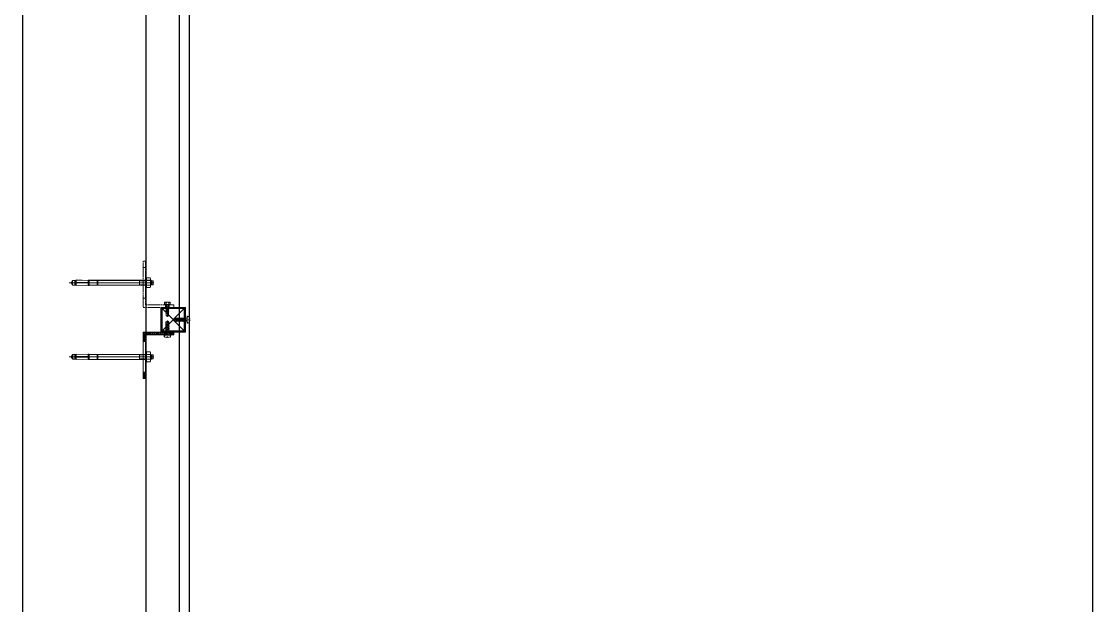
# Model space of a CAD drawing. Header units: millimetres. Extents: x 4688743 to 4806056, y -3017657 to -2960297.
# Drawn here: x 4752449 to 4754189, y -2968787 to -2967838 of the extents above; entities that cross this region are included whole.
import ezdxf

# ---------------------------------------------------------------- set-up
doc = ezdxf.new("R2010")
doc.units = ezdxf.units.MM
doc.header["$MEASUREMENT"] = 0
doc.linetypes.add('LÍNEAS_OCULTAS2', pattern=[0.1875, 0.125, -0.0625])
for name, color, linetype, lineweight in [('B-SECTIONS$0$_FAVETON-Autotaladrante N12 Filete 5.5 mm', 8, 'Continuous', 5), ('B-SECTIONS$0$_FAVETON-Pieza', 7, 'Continuous', 5), ('CLAYTONE-Pieza', 7, 'Continuous', 9), ('NEI-ALU-CROSS-SECTION', 150, 'Continuous', 5), ('NEI-G-BRACKET-IN PLAN', 115, 'Continuous', 5), ('NEI-G-RCC FASTENER', 253, 'Continuous', 5), ('TAPPING SCREW', 251, 'Continuous', 5)]:
    doc.layers.add(name, color=color, linetype=linetype, lineweight=lineweight)
for name, color, linetype in [('I-PART', 1, 'Continuous'), ('MATEL CLADDING', 145, 'Continuous'), ('wall', 4, 'Continuous')]:
    doc.layers.add(name, color=color, linetype=linetype)

# ---------------------------------------------------------------- blocks, each defined once
blk = doc.blocks.new('ALU-CROSS-SECTION')
at = {"layer": 'NEI-ALU-CROSS-SECTION'}
h = blk.add_hatch(dxfattribs=at)
h.set_pattern_fill('ANSI33', color=8, scale=0.35, style=0)
h.set_pattern_definition([(45, (-14308.022, -80916.707), (-1.57154482, 1.57154482), []), (45, (-14306.4504, -80916.707), (-1.57154482, 1.57154482), [1.11125, -0.555625])])
h.paths.add_polyline_path([(20, 20), (-20, 20), (-20, -20), (20, -20)])
h.paths.add_polyline_path([(18, -18), (-18, -18), (-18, 18), (18, 18)], flags=16)
at = {"color": 8}
for p, q in [((-18, -18), (18, 18)), ((-18, 18), (18, -18))]:
    blk.add_line(p, q, dxfattribs=at)
for points in [[(-20, -20), (20, -20), (20, 20), (-20, 20)], [(-18, -18), (18, -18), (18, 18), (-18, 18)]]:
    blk.add_lwpolyline(points, close=True)
blk = doc.blocks.new('Autotaladrante N12 Filete 5.5 mm')
at = {"color": 250}
blk.add_lwpolyline([(0.4, -6), (0.1, -6, -0.414214), (0, -5.9), (0, 5.9, -0.414214), (0.1, 6), (0.4, 6, -0.414214), (0.5, 5.9), (0.5, -5.9, -0.414214)], format="xyb", close=True, dxfattribs=at)
at = {"layer": 'TAPPING SCREW'}
for p, q in [((-3.9, 1.3), (-2.7, 0.2)), ((-2.7, 0.2), (-2.7, -0.3)), ((0, 2.3), (1.8, 2.3)), ((1.6, 0), (2.1, 2.7)), ((2.3, 2.3), (3.7, 2.3)), ((4.1, 2.3), (5.5, 2.3)), ((6, 2.3), (7.3, 2.3)), ((7.8, 2.3), (9.2, 2.3)), ((9.6, 2.3), (11, 2.3)), ((10.6, -2.3), (11.5, 2.3)), ((11.2, 2.7), (11.5, 2.3)), ((11.5, 2.3), (12.8, 2.3)), ((13.3, 2.3), (14.7, 2.3)), ((14.2, -2.3), (15.1, 2.3)), ((14.6, 2.3), (20.7, 2.3)), ((14.9, 2.7), (15.1, 2.3)), ((15.1, 2.3), (16.5, 2.3)), ((17, 2.3), (18.3, 2.3)), ((17.7, -2.7), (18.6, 2.7)), ((20.7, 2.3), (22.8, 0)), ((-3.9, -1.3), (-2.7, -0.3)), ((0, -2.3), (2.8, -2.3)), ((3, -2.7), (3.2, -2.3)), ((4.8, -2.7), (5.1, -2.3)), ((6.7, -2.7), (6.9, -2.3)), ((8.5, -2.7), (8.7, -2.3)), ((10.3, -2.7), (10.6, -2.3)), ((10.6, -2.3), (11.9, -2.3)), ((12.4, -2.3), (13.8, -2.3)), ((13.6, -2.3), (20.7, -2.3)), ((14, -2.7), (14.2, -2.3)), ((14.2, -2.3), (15.6, -2.3)), ((16.1, -2.3), (17.4, -2.3)), ((17.9, -2.3), (19.3, -2.3)), ((20, 0), (22.8, 0)), ((20.7, -2.3), (22.8, 0))]:
    blk.add_line(p, q, dxfattribs=at)
for points in [[(-0.8, 5), (-2.5, 5)], [(0, 4.3), (0, -4.3)], [(4.6, -2.3), (3.2, -2.3), (4.1, 2.3), (3.9, 2.7), (3, -2.7), (2.8, -2.3), (3.7, 2.3), (3.9, 2.7)], [(6.4, -2.3), (5.1, -2.3), (6, 2.3), (5.7, 2.7), (4.8, -2.7), (4.6, -2.3), (5.5, 2.3), (5.7, 2.7)], [(8.3, -2.3), (6.9, -2.3), (7.8, 2.3), (7.6, 2.7), (6.7, -2.7), (6.4, -2.3), (7.3, 2.3), (7.6, 2.7)], [(10.1, -2.3), (8.7, -2.3), (9.6, 2.3), (9.4, 2.7), (8.5, -2.7), (8.3, -2.3), (9.2, 2.3), (9.4, 2.7)], [(13.1, 2.7), (13.3, 2.3), (12.4, -2.3), (12.2, -2.7), (11.9, -2.3), (12.8, 2.3), (13.1, 2.7), (12.2, -2.7)], [(15.8, -2.7), (16.1, -2.3), (17, 2.3), (16.7, 2.7), (15.8, -2.7), (15.6, -2.3), (16.5, 2.3), (16.7, 2.7)], [(-0.8, -5), (-2.5, -5)], [(20, 0), (19.7, -0.4), (19.3, -2.3), (19.5, -2.7), (20, 0), (20.2, -0.4), (19.7, -2.3), (19.5, -2.7)]]:
    blk.add_lwpolyline(points, dxfattribs=at)
for points in [[(2.3, 2.3), (1.9, 0.4), (1.6, 0), (1.4, 0.4), (1.8, 2.3), (2.1, 2.7)], [(10.3, -2.7), (10.1, -2.3), (11, 2.3), (11.2, 2.7)], [(13.8, -2.3), (14.7, 2.3), (14.9, 2.7), (14, -2.7)], [(17.9, -2.3), (17.7, -2.7), (17.4, -2.3), (18.3, 2.3), (18.6, 2.7), (18.8, 2.3)]]:
    blk.add_lwpolyline(points, close=True, dxfattribs=at)
for centre, radius, start, end in [((9, 0), 13, 159.5169, 174.5435), ((-2.5, 4.2), 0.756, 90.4696, 163.2548), ((-0.8, 4.2), 0.756, 0.4696, 89.5304), ((22.7, 2.1), 2.06, 173.3775, 271.6224), ((9, 0), 13, 185.4565, 200.4831), ((-2.5, -4.2), 0.756, 196.7452, 269.5304), ((-0.8, -4.2), 0.756, 270.4696, 359.5304)]:
    blk.add_arc(centre, radius, start, end, dxfattribs=at)
blk = doc.blocks.new('Fischer')
at = {"layer": 'NEI-G-RCC FASTENER', "linetype": 'Continuous'}
for p, q in [((-12, 3.1), (-12.4, 2.7)), ((-12.4, 2.7), (-12.4, -2.8)), ((-12, 3.1), (-9.6, 3.1)), ((-12, -3.2), (-12, 3.1)), ((-9.6, 3.1), (-8.8, 3.9)), ((-9.6, 3.1), (-9.6, -3.2)), ((-8.8, 3.9), (-8, 3.9)), ((-8.8, -4.1), (-8.8, 3.9)), ((-8, 6.8), (-7.4, 7.9)), ((-8, 6.8), (-8, 0)), ((-8, -6.8), (-8, 0)), ((-2.2, 7.9), (-7.4, 7.9)), ((-2.2, 3.9), (-7.4, 3.9)), ((-1.6, 6.8), (-2.2, 7.9)), ((-1.6, 8.4), (-1.6, 0)), ((-1.6, 8.4), (0, 8.4)), ((-1.6, -8.4), (-1.6, 0)), ((0, 8.4), (0, -8.4)), ((91.5, 3.9), (0, 3.9)), ((9.6, 3.9), (9.6, -4.1)), ((77.5, -4.1), (77.5, 3.9)), ((78.7, -4.1), (78.7, 3.9)), ((91.5, 3.9), (91.5, -4.1)), ((112.7, 4.4), (93.1, 3.9)), ((93.1, 3.9), (93.1, 3.5)), ((93.1, -3.5), (93.1, 3.5)), ((112.8, 0.9), (93.9, 0.4)), ((93.9, 0.4), (93.9, -0.4)), ((108.5, 0.8), (108.5, -0.8)), ((112.7, 4.4), (112.8, 0.9)), ((112.7, 3.9), (118.3, 3.9)), ((114.3, 3.9), (112.7, 3.6)), ((114.3, -3.9), (114.3, 3.9)), ((114.7, 3.4), (114.3, 3.9)), ((114.7, -3.4), (114.7, 3.4)), ((118.3, -3.9), (118.3, 3.9)), ((118.3, 3.9), (120.6, 0)), ((120.6, 0), (118.3, -3.9)), ((-12, -3.2), (-12.4, -2.8)), ((-9.6, -3.2), (-12, -3.2)), ((-9.6, -3.2), (-8.8, -4.1)), ((-8.8, -4.1), (-8, -4.1)), ((-8, -6.8), (-7.4, -7.9)), ((-2.2, -3.9), (-7.4, -3.9)), ((-2.2, -7.9), (-7.4, -7.9)), ((-1.6, -6.8), (-2.2, -7.9)), ((-1.6, -8.4), (0, -8.4)), ((91.5, -4.1), (0, -4.1)), ((93.1, -3.9), (93.1, -3.5)), ((112.7, -4.4), (93.1, -3.9)), ((112.8, -0.9), (93.9, -0.4)), ((112.7, -4.4), (112.8, -0.9)), ((112.7, -3.6), (114.3, -3.9)), ((112.7, -3.9), (118.3, -3.9)), ((114.7, -3.4), (114.3, -3.9))]:
    blk.add_line(p, q, dxfattribs=at)
at = {"layer": 'NEI-G-RCC FASTENER'}
for p, q in [((9.6, 3.3), (0, 3.3)), ((-13.3, 0), (124.1, 0)), ((9.6, -3.4), (0, -3.4))]:
    blk.add_line(p, q, dxfattribs=at)
at = {"layer": 'NEI-G-RCC FASTENER', "linetype": 'Continuous'}
for centre, radius, start, end in [((-4.5, 5.9), 3.47, 145.5615, 214.4385), ((5, 0), 13, 162.383, 197.617), ((-5.1, 5.9), 3.47, 325.5615, 34.4385), ((-14.6, 0), 13, 342.383, 17.617), ((92.3, 3.4), 0.948, 27.058, 142.9407), ((-4.5, -5.9), 3.47, 145.5615, 214.4385), ((-5.1, -5.9), 3.47, 325.5615, 34.4385), ((92.3, -3.5), 0.948, 217.0593, 332.942)]:
    blk.add_arc(centre, radius, start, end, dxfattribs=at)
blk = doc.blocks.new('bracket@ rcc')
h = blk.add_hatch()
h.set_pattern_fill('ANSI31', color=8, scale=0.75, style=0)
h.set_pattern_definition([(45, (22.2538, 3.635), (-1.6838, 1.6838), [])])
h.paths.add_polyline_path([(-14.8, -6.4), (-24.8, -6.4), (-24.8, -10.4), (-14.8, -10.4)])
h = blk.add_hatch()
h.set_pattern_fill('ANSI31', color=8, scale=0.75, style=0)
h.set_pattern_definition([(45, (230.7083, -31.365), (-1.683798, 1.683798), [])])
h.paths.add_polyline_path([(50.2, -6.4), (35.2, -6.4), (35.2, -10.4), (46.2, -10.4), (46.2, -40.9), (46.2, -40.9), (46.2, -42.9), (50.2, -42.9)])
h = blk.add_hatch()
h.set_pattern_fill('ANSI31', color=8, scale=0.75, style=0)
h.set_pattern_definition([(45, (22.2538, 1.135), (-1.6838, 1.6838), [])])
h.paths.add_polyline_path([(46.2, -56.4), (50.2, -56.4), (50.2, -48.9), (46.2, -48.9)])
for p, q in [((-14.8, -6.4), (-14.8, -10.4)), ((35.2, -6.4), (35.2, -10.4)), ((46.2, -42.9), (50.2, -42.9)), ((46.2, -48.9), (50.2, -48.9))]:
    blk.add_line(p, q)
blk.add_lwpolyline([(-24.8, -6.4), (50.2, -6.4), (50.2, -56.4), (46.2, -56.4), (46.2, -10.4), (-24.8, -10.4), (-24.8, -6.4)])
at = {"layer": 'CLAYTONE-Pieza'}
blk.add_blockref('Autotaladrante N12 Filete 5.5 mm', (45.7, -45.9), dxfattribs=at)
at = {"layer": 'NEI-G-RCC FASTENER', "extrusion": (0, 0, -1), "zscale": -1, "rotation": 90}
blk.add_blockref('Fischer', (-10.3, -10.4), dxfattribs=at)
blk = doc.blocks.new('B-SECTIONS$0$Autotaladrante N12 Filete 5.5 mm')
at = {"layer": 'B-SECTIONS$0$_FAVETON-Autotaladrante N12 Filete 5.5 mm'}
for p, q in [((-4.984375, -3.870117), (-4.984375, 3.870117)), ((-4.411376, 2.580078), (-1.03125, 2.580078)), ((0, 2.291992), (1.143555, 2.291992)), ((0.916504, 0), (1.375, 2.692383)), ((1.60669, 2.291992), (2.976807, 2.291992)), ((3.439942, 2.291992), (4.810059, 2.291992)), ((4.356446, -2.291992), (5.273194, 2.291992)), ((5.041749, 2.692383), (5.273194, 2.291992)), ((5.273194, 2.291992), (6.643555, 2.291992)), ((7.106446, 2.291992), (8.476807, 2.291992)), ((8.023194, -2.291992), (8.939698, 2.291992)), ((8.708252, 2.692383), (8.939698, 2.291992)), ((8.939698, 2.291992), (10.310059, 2.291992)), ((10.773194, 2.291992), (12.143311, 2.291992)), ((11.458252, -2.692383), (12.375, 2.692383)), ((12.606446, 2.291992), (19.670899, 2.291992)), ((13.981446, -0.401367), (21.770752, 0)), ((19.670899, 2.291992), (21.770752, 0)), ((19.670899, -2.291992), (21.770752, 0)), ((-4.411376, -2.580078), (-1.03125, -2.580078)), ((-1.03125, -5.160156), (-4.411376, -5.160156)), ((0, -2.291992), (2.060059, -2.291992)), ((2.291749, -2.692383), (2.523194, -2.291992)), ((4.125, -2.692383), (4.356446, -2.291992)), ((4.356446, -2.291992), (5.726807, -2.291992)), ((6.189942, -2.291992), (7.560059, -2.291992)), ((7.791504, -2.692383), (8.023194, -2.291992)), ((8.023194, -2.291992), (9.393311, -2.291992)), ((9.856446, -2.291992), (11.226807, -2.291992)), ((11.689942, -2.291992), (13.060059, -2.291992)), ((13.523194, -2.291992), (19.670899, -2.291992))]:
    blk.add_line(p, q, dxfattribs=at)
for points in [[(-1.03125, 5.160156), (-4.411376, 5.160156)], [(3.893555, -2.291992), (2.523194, -2.291992), (3.439942, 2.291992), (3.208252, 2.692383), (2.291749, -2.692383), (2.060059, -2.291992), (2.976807, 2.291992), (3.208252, 2.692383)], [(6.875, 2.692383), (7.106446, 2.291992), (6.189942, -2.291992), (5.958252, -2.692383), (5.726807, -2.291992), (6.643555, 2.291992), (6.875, 2.692383), (5.958252, -2.692383)], [(9.625, -2.692383), (9.856446, -2.291992), (10.773194, 2.291992), (10.541504, 2.692383), (9.625, -2.692383), (9.393311, -2.291992), (10.310059, 2.291992), (10.541504, 2.692383)], [(13.75, 0), (13.518555, -0.401367), (13.060059, -2.291992), (13.291749, -2.692383), (13.75, 0), (13.981446, -0.401367), (13.523194, -2.291992), (13.291749, -2.692383)]]:
    blk.add_lwpolyline(points, dxfattribs=at)
for points in [[(0, -5.729492), (0, 5.729492), (-1.03125, 5.729492), (-1.03125, -5.729492)], [(1.60669, 2.291992), (1.148194, 0.401367), (0.916504, 0), (0.685059, 0.401367), (1.143555, 2.291992), (1.375, 2.692383)], [(4.125, -2.692383), (3.893555, -2.291992), (4.810059, 2.291992), (5.041749, 2.692383)], [(7.560059, -2.291992), (8.476807, 2.291992), (8.708252, 2.692383), (7.791504, -2.692383)], [(11.689942, -2.291992), (11.458252, -2.692383), (11.226807, -2.291992), (12.143311, 2.291992), (12.375, 2.692383), (12.606446, 2.291992)]]:
    blk.add_lwpolyline(points, close=True, dxfattribs=at)
for centre, radius, start, end in [((1.111329, 0), 6.095833, 154.96034, 205.03966), ((-3.245605, 3.870117), 1.738802, 132.1065, 227.8935), ((21.712647, -2.054688), 2.055444, 88.377566, 186.622451), ((-3.245605, -3.870117), 1.738802, 132.1065, 227.8935)]:
    blk.add_arc(centre, radius, start, end, dxfattribs=at)
blk = doc.blocks.new('rcc diff lvl')
at = {"linetype": 'LÍNEAS_OCULTAS2', "ltscale": 10}
for p, q in [((15.6, 39.5), (15.6, 35.5)), ((65.6, 39.5), (65.6, 35.5)), ((4.6, 3), (0.6, 3)), ((4.6, -3), (0.6, -3))]:
    blk.add_line(p, q, dxfattribs=at)
blk.add_lwpolyline([(75.6, 39.5), (0.6, 39.5), (0.6, -10.5), (4.6, -10.5), (4.6, 35.5), (75.6, 35.5), (75.6, 39.5)], dxfattribs=at)
at = {"layer": 'B-SECTIONS$0$_FAVETON-Pieza', "extrusion": (0, 0, -1), "xscale": 0.8726777181651566, "yscale": 0.8726777181651566, "zscale": -0.8726777173244235, "rotation": 0.0239505062693356}
blk.add_blockref('B-SECTIONS$0$Autotaladrante N12 Filete 5.5 mm', (-4.6, 0), dxfattribs=at)
at = {"layer": 'NEI-G-RCC FASTENER', "extrusion": (0, 0, -1), "zscale": -1, "rotation": 90}
blk.add_blockref('Fischer', (-40.6, 35.5), dxfattribs=at)

msp = doc.modelspace()

# ---------------------------------------------------------------- hatches: boundary and pattern name
at = {"layer": 'NEI-ALU-CROSS-SECTION'}
h = msp.add_hatch(dxfattribs=at)
h.set_pattern_fill('ANSI33', color=8, scale=0.35, angle=90, style=0)
h.set_pattern_definition([(135, (4833612.54, -2982630.6534), (-1.57154482, -1.57154482), []), (135, (4833612.54, -2982629.0818), (-1.57154482, -1.57154482), [1.11125, -0.555625])])
h.paths.add_polyline_path([(4752675.8, -2968302.6), (4752675.8, -2968342.6), (4752715.8, -2968342.6), (4752715.8, -2968302.6)])
h.paths.add_polyline_path([(4752713.8, -2968304.6), (4752713.8, -2968340.6), (4752677.8, -2968340.6), (4752677.8, -2968304.6)], flags=16)
at = {"layer": 'NEI-G-BRACKET-IN PLAN'}
h = msp.add_hatch(dxfattribs=at)
h.set_pattern_fill('ANSI31', color=8, scale=0.75, angle=90, style=0)
h.set_pattern_definition([(135, (4752671.8331, -2968162.4712), (-1.683798, -1.683798), [])])
h.paths.add_polyline_path([(4752646.8, -2968343), (4752646.8, -2968358), (4752650.8, -2968358), (4752650.8, -2968347), (4752681.3, -2968347), (4752681.3, -2968347), (4752683.3, -2968347), (4752683.3, -2968343)])
h = msp.add_hatch(dxfattribs=at)
h.set_pattern_fill('ANSI31', color=8, scale=0.75, angle=90, style=0)
h.set_pattern_definition([(135, (4752639.3331, -2968370.9257), (-1.6838, -1.6838), [])])
h.paths.add_polyline_path([(4752696.8, -2968347), (4752696.8, -2968343), (4752689.3, -2968343), (4752689.3, -2968347)])
h = msp.add_hatch(dxfattribs=at)
h.set_pattern_fill('ANSI31', color=8, scale=0.75, angle=90, style=0)
h.set_pattern_definition([(135, (4752636.8331, -2968370.9257), (-1.6838, -1.6838), [])])
h.paths.add_polyline_path([(4752646.8, -2968408), (4752646.8, -2968418), (4752650.8, -2968418), (4752650.8, -2968408)])

# ---------------------------------------------------------------- linework, layer by layer
at = {"layer": 'B-SECTIONS$0$_FAVETON-Autotaladrante N12 Filete 5.5 mm'}
for p, q in [((4752681.3, -2968298.6, 216.5), (4752681.3, -2968297.7, 216.5)), ((4752681.3, -2968297.7, 216.5), (4752691.3, -2968297.7, 216.5)), ((4752691.3, -2968298.6, 216.5), (4752681.3, -2968298.6, 216.5)), ((4752681.8, -2968297.7, 216.5), (4752681.8, -2968294.8, 216.5)), ((4752689.7, -2968294.3, 216.5), (4752683, -2968294.3, 216.5)), ((4752686.3, -2968299.4, 216.5), (4752684, -2968299.8, 216.5)), ((4752684.3, -2968299.6, 216.5), (4752684, -2968299.8, 216.5)), ((4752684, -2968299.8, 216.5), (4752684.3, -2968300, 216.5)), ((4752684, -2968301.4, 216.5), (4752688.7, -2968300.6, 216.5)), ((4752684.3, -2968301.2, 216.5), (4752684, -2968301.4, 216.5)), ((4752684.3, -2968301.6, 216.5), (4752684, -2968301.4, 216.5)), ((4752684, -2968303, 216.5), (4752688.7, -2968302.2, 216.5)), ((4752684.3, -2968302.8, 216.5), (4752684, -2968303, 216.5)), ((4752684, -2968303, 216.5), (4752684.3, -2968303.2, 216.5)), ((4752684, -2968304.6, 216.5), (4752688.7, -2968303.8, 216.5)), ((4752684.3, -2968304.4, 216.5), (4752684, -2968304.6, 216.5)), ((4752684, -2968304.6, 216.5), (4752684.3, -2968304.8, 216.5)), ((4752684, -2968306.2, 216.5), (4752688.7, -2968305.4, 216.5)), ((4752684.3, -2968306, 216.5), (4752684, -2968306.2, 216.5)), ((4752684, -2968306.2, 216.5), (4752684.3, -2968306.4, 216.5)), ((4752684, -2968307.8, 216.5), (4752688.7, -2968307, 216.5)), ((4752684.3, -2968307.6, 216.5), (4752684, -2968307.8, 216.5)), ((4752684.3, -2968308, 216.5), (4752684, -2968307.8, 216.5)), ((4752688.7, -2968308.6, 216.5), (4752684, -2968309.4, 216.5)), ((4752684.3, -2968309.2, 216.5), (4752684, -2968309.4, 216.5)), ((4752684.1, -2968294.8, 216.5), (4752684.1, -2968297.7, 216.5)), ((4752684.3, -2968298.6, 216.5), (4752684.3, -2968299.6, 216.5)), ((4752686, -2968299.2, 216.5), (4752684.3, -2968299.6, 216.5)), ((4752684.3, -2968300, 216.5), (4752686, -2968299.6, 216.5)), ((4752684.3, -2968300, 216.5), (4752684.3, -2968301.2, 216.5)), ((4752688.3, -2968300.4, 216.5), (4752684.3, -2968301.2, 216.5)), ((4752688.3, -2968300.8, 216.5), (4752684.3, -2968301.6, 216.5)), ((4752684.3, -2968301.6, 216.5), (4752684.3, -2968302.8, 216.5)), ((4752688.3, -2968302, 216.5), (4752684.3, -2968302.8, 216.5)), ((4752688.3, -2968302.4, 216.5), (4752684.3, -2968303.2, 216.5)), ((4752684.3, -2968303.2, 216.5), (4752684.3, -2968304.4, 216.5)), ((4752688.3, -2968303.6, 216.5), (4752684.3, -2968304.4, 216.5)), ((4752684.3, -2968304.8, 216.5), (4752688.3, -2968304, 216.5)), ((4752684.3, -2968304.8, 216.5), (4752684.3, -2968306, 216.5)), ((4752688.3, -2968305.2, 216.5), (4752684.3, -2968306, 216.5)), ((4752688.3, -2968305.6, 216.5), (4752684.3, -2968306.4, 216.5)), ((4752684.3, -2968306.4, 216.5), (4752684.3, -2968307.6, 216.5)), ((4752688.3, -2968306.8, 216.5), (4752684.3, -2968307.6, 216.5)), ((4752688.3, -2968307.2, 216.5), (4752684.3, -2968308, 216.5)), ((4752684.3, -2968308, 216.5), (4752684.3, -2968309.2, 216.5)), ((4752688.3, -2968308.4, 216.5), (4752684.3, -2968309.2, 216.5)), ((4752684.3, -2968309.6, 216.5), (4752688.3, -2968308.8, 216.5)), ((4752686.3, -2968299.4, 216.5), (4752686, -2968299.2, 216.5)), ((4752686, -2968299.6, 216.5), (4752686.3, -2968299.4, 216.5)), ((4752688.3, -2968298.6, 216.5), (4752688.3, -2968300.4, 216.5)), ((4752688.7, -2968300.6, 216.5), (4752688.3, -2968300.4, 216.5)), ((4752688.7, -2968300.6, 216.5), (4752688.3, -2968300.8, 216.5)), ((4752688.3, -2968302, 216.5), (4752688.3, -2968300.8, 216.5)), ((4752688.7, -2968302.2, 216.5), (4752688.3, -2968302, 216.5)), ((4752688.7, -2968302.2, 216.5), (4752688.3, -2968302.4, 216.5)), ((4752688.3, -2968302.4, 216.5), (4752688.3, -2968303.6, 216.5)), ((4752688.7, -2968303.8, 216.5), (4752688.3, -2968303.6, 216.5)), ((4752688.3, -2968304, 216.5), (4752688.7, -2968303.8, 216.5)), ((4752688.3, -2968304, 216.5), (4752688.3, -2968305.2, 216.5)), ((4752688.7, -2968305.4, 216.5), (4752688.3, -2968305.2, 216.5)), ((4752688.7, -2968305.4, 216.5), (4752688.3, -2968305.6, 216.5)), ((4752688.3, -2968305.6, 216.5), (4752688.3, -2968306.8, 216.5)), ((4752688.7, -2968307, 216.5), (4752688.3, -2968306.8, 216.5)), ((4752688.7, -2968307, 216.5), (4752688.3, -2968307.2, 216.5)), ((4752688.3, -2968307.2, 216.5), (4752688.3, -2968308.4, 216.5)), ((4752688.7, -2968308.6, 216.5), (4752688.3, -2968308.4, 216.5)), ((4752688.3, -2968308.8, 216.5), (4752688.7, -2968308.6, 216.5)), ((4752688.3, -2968308.8, 216.5), (4752688.3, -2968310, 216.5)), ((4752688.6, -2968294.8, 216.5), (4752688.6, -2968297.7, 216.5)), ((4752690.8, -2968297.7, 216.5), (4752690.8, -2968294.8, 216.5)), ((4752691.3, -2968297.7, 216.5), (4752691.3, -2968298.6, 216.5)), ((4752684, -2968309.4, 216.5), (4752684.3, -2968309.6, 216.5)), ((4752684.3, -2968309.6, 216.5), (4752684.3, -2968315.8, 216.5)), ((4752684.3, -2968315.8, 216.5), (4752686.3, -2968317.6, 216.5)), ((4752688.7, -2968310.2, 216.5), (4752686.3, -2968310.6, 216.5)), ((4752686.3, -2968310.6, 216.5), (4752686.7, -2968310.4, 216.5)), ((4752686.3, -2968310.6, 216.5), (4752686.7, -2968310.8, 216.5)), ((4752686.7, -2968310.8, 216.5), (4752686.3, -2968317.6, 216.5)), ((4752688.3, -2968315.8, 216.5), (4752686.3, -2968317.6, 216.5)), ((4752686.7, -2968310.4, 216.5), (4752688.3, -2968310, 216.5)), ((4752686.7, -2968310.8, 216.5), (4752688.3, -2968310.4, 216.5)), ((4752688.3, -2968310, 216.5), (4752688.7, -2968310.2, 216.5)), ((4752688.3, -2968310.4, 216.5), (4752688.7, -2968310.2, 216.5)), ((4752688.3, -2968310.4, 216.5), (4752688.3, -2968315.8, 216.5))]:
    msp.add_line(p, q, dxfattribs=at)
at = {"layer": 'B-SECTIONS$0$_FAVETON-Autotaladrante N12 Filete 5.5 mm', "extrusion": (0, 0, -1)}
for centre, major_axis, start_param, end_param in [((4752683, -2968295.8, 216.5), (-1.07, 1.07), 6.233102, 7.904901), ((4752686.3, -2968299.6, 216.5), (3.76, 3.76), 5.061181, 5.93523), ((4752689.7, -2968295.8, 216.5), (-1.07, 1.07), 6.233102, 7.904901), ((4752688.1, -2968317.6, 216.5), (-1.27, 1.27), 5.469888, 7.184585)]:
    msp.add_ellipse(centre, major_axis=major_axis, ratio=1, start_param=start_param, end_param=end_param, dxfattribs=at)
at = {"layer": 'CLAYTONE-Pieza', "color": 250, "elevation": 216.5}
for points in [[(4752718.3, -2968316.6), (4752718.6, -2968316.6, -0.414214), (4752718.7, -2968316.7), (4752718.7, -2968328.5, -0.414214), (4752718.6, -2968328.6), (4752718.3, -2968328.6, -0.414214), (4752718.2, -2968328.5), (4752718.2, -2968316.7, -0.414214)], [(4752692.3, -2968347.1), (4752692.3, -2968347.4, -0.414214), (4752692.2, -2968347.5), (4752680.4, -2968347.5, -0.414214), (4752680.3, -2968347.4), (4752680.3, -2968347.1, -0.414214), (4752680.4, -2968347), (4752692.2, -2968347, -0.414214)]]:
    msp.add_lwpolyline(points, format="xyb", close=True, dxfattribs=at)
at = {"layer": 'I-PART'}
msp.add_lwpolyline([(4754188.7, -2987364.1), (4688743, -2987364.1), (4688743, -2964091.4), (4754188.7, -2964091.4)], close=True, dxfattribs=at)
at = {"layer": 'MATEL CLADDING', "elevation": 0}
for points in [[(4752705.8, -2973389.6), (4752705.8, -2966811.5), (4752705.8, -2966811.5)], [(4752721.8, -2966811.5), (4752721.8, -2973389.6)]]:
    msp.add_lwpolyline(points, dxfattribs=at)
at = {"layer": 'NEI-ALU-CROSS-SECTION', "color": 8}
for p, q in [((4752713.8, -2968340.6, 216.5), (4752677.8, -2968304.6, 216.5)), ((4752677.8, -2968340.6, 216.5), (4752713.8, -2968304.6, 216.5))]:
    msp.add_line(p, q, dxfattribs=at)
at = {"layer": 'NEI-ALU-CROSS-SECTION', "elevation": 216.5}
for points in [[(4752715.8, -2968342.6), (4752715.8, -2968302.6), (4752675.8, -2968302.6), (4752675.8, -2968342.6)], [(4752713.8, -2968340.6), (4752713.8, -2968304.6), (4752677.8, -2968304.6), (4752677.8, -2968340.6)]]:
    msp.add_lwpolyline(points, close=True, dxfattribs=at)
at = {"layer": 'NEI-G-BRACKET-IN PLAN', "linetype": 'LÍNEAS_OCULTAS2', "ltscale": 10}
for p, q in [((4752646.8, -2968237.6, 216.5), (4752650.8, -2968237.6, 216.5)), ((4752646.8, -2968287.6, 216.5), (4752650.8, -2968287.6, 216.5)), ((4752683.3, -2968298.6, 216.5), (4752683.3, -2968302.6, 216.5)), ((4752689.3, -2968298.6, 216.5), (4752689.3, -2968302.6, 216.5))]:
    msp.add_line(p, q, dxfattribs=at)
at = {"layer": 'NEI-G-BRACKET-IN PLAN'}
for p, q in [((4752683.3, -2968347, 216.5), (4752683.3, -2968343, 216.5)), ((4752689.3, -2968347, 216.5), (4752689.3, -2968343, 216.5)), ((4752646.8, -2968358, 216.5), (4752650.8, -2968358, 216.5)), ((4752646.8, -2968408, 216.5), (4752650.8, -2968408, 216.5))]:
    msp.add_line(p, q, dxfattribs=at)
at = {"layer": 'NEI-G-BRACKET-IN PLAN', "linetype": 'LÍNEAS_OCULTAS2', "ltscale": 10, "elevation": 216.5}
msp.add_lwpolyline([(4752646.8, -2968227.6), (4752646.8, -2968302.6), (4752696.8, -2968302.6), (4752696.8, -2968298.6), (4752650.8, -2968298.6), (4752650.8, -2968227.6), (4752646.8, -2968227.6)], dxfattribs=at)
at = {"layer": 'NEI-G-BRACKET-IN PLAN', "elevation": 216.5}
msp.add_lwpolyline([(4752646.8, -2968418), (4752646.8, -2968343), (4752696.8, -2968343), (4752696.8, -2968347), (4752650.8, -2968347), (4752650.8, -2968418), (4752646.8, -2968418)], dxfattribs=at)
at = {"layer": 'NEI-G-RCC FASTENER', "linetype": 'Continuous'}
for p, q in [((4752650.8, -2968254.2, 216.5), (4752650.8, -2968271, 216.5)), ((4752652.4, -2968254.2, 216.5), (4752650.8, -2968254.2, 216.5)), ((4752652.4, -2968271, 216.5), (4752652.4, -2968254.2, 216.5)), ((4752652.4, -2968255.8, 216.5), (4752653, -2968254.7, 216.5)), ((4752653, -2968254.7, 216.5), (4752658.2, -2968254.7, 216.5)), ((4752658.8, -2968255.8, 216.5), (4752658.2, -2968254.7, 216.5)), ((4752658.8, -2968269.4, 216.5), (4752658.8, -2968255.8, 216.5)), ((4752532.5, -2968258.7, 216.5), (4752530.2, -2968262.6, 216.5)), ((4752530.2, -2968262.6, 216.5), (4752532.5, -2968266.5, 216.5)), ((4752538.1, -2968258.7, 216.5), (4752532.5, -2968258.7, 216.5)), ((4752532.5, -2968266.5, 216.5), (4752532.5, -2968258.7, 216.5)), ((4752538.1, -2968266.5, 216.5), (4752532.5, -2968266.5, 216.5)), ((4752536.2, -2968259.1, 216.5), (4752536.6, -2968258.7, 216.5)), ((4752536.2, -2968266, 216.5), (4752536.2, -2968259.1, 216.5)), ((4752536.2, -2968266, 216.5), (4752536.6, -2968266.5, 216.5)), ((4752536.6, -2968266.5, 216.5), (4752536.6, -2968258.7, 216.5)), ((4752536.6, -2968258.7, 216.5), (4752538.1, -2968259, 216.5)), ((4752538.1, -2968266.2, 216.5), (4752536.6, -2968266.5, 216.5)), ((4752538.2, -2968258.1, 216.5), (4752538, -2968261.6, 216.5)), ((4752538, -2968261.6, 216.5), (4752556.9, -2968262.2, 216.5)), ((4752538, -2968263.5, 216.5), (4752556.9, -2968263, 216.5)), ((4752538.2, -2968267, 216.5), (4752538, -2968263.5, 216.5)), ((4752538.2, -2968258.1, 216.5), (4752557.7, -2968258.7, 216.5)), ((4752538.2, -2968267, 216.5), (4752557.7, -2968266.5, 216.5)), ((4752542.3, -2968261.8, 216.5), (4752542.3, -2968263.4, 216.5)), ((4752556.9, -2968262.2, 216.5), (4752556.9, -2968263, 216.5)), ((4752557.7, -2968266.5, 216.5), (4752557.7, -2968258.7, 216.5)), ((4752559.3, -2968258.6, 216.5), (4752650.8, -2968258.6, 216.5)), ((4752559.3, -2968258.6, 216.5), (4752559.3, -2968266.6, 216.5)), ((4752559.3, -2968266.6, 216.5), (4752650.8, -2968266.6, 216.5)), ((4752572.1, -2968266.6, 216.5), (4752572.1, -2968258.6, 216.5)), ((4752573.3, -2968266.6, 216.5), (4752573.3, -2968258.6, 216.5)), ((4752641.2, -2968258.6, 216.5), (4752641.2, -2968266.6, 216.5)), ((4752652.4, -2968271, 216.5), (4752650.8, -2968271, 216.5)), ((4752652.4, -2968269.4, 216.5), (4752653, -2968270.4, 216.5)), ((4752653, -2968258.6, 216.5), (4752658.2, -2968258.6, 216.5)), ((4752653, -2968266.5, 216.5), (4752658.2, -2968266.5, 216.5)), ((4752653, -2968270.4, 216.5), (4752658.2, -2968270.4, 216.5)), ((4752658.8, -2968269.4, 216.5), (4752658.2, -2968270.4, 216.5)), ((4752659.7, -2968258.6, 216.5), (4752658.8, -2968258.6, 216.5)), ((4752659.7, -2968266.6, 216.5), (4752658.8, -2968266.6, 216.5)), ((4752659.7, -2968266.6, 216.5), (4752659.7, -2968258.6, 216.5)), ((4752660.4, -2968259.5, 216.5), (4752659.7, -2968258.6, 216.5)), ((4752660.4, -2968265.8, 216.5), (4752659.7, -2968266.6, 216.5)), ((4752662.8, -2968259.5, 216.5), (4752660.4, -2968259.5, 216.5)), ((4752660.4, -2968259.5, 216.5), (4752660.4, -2968265.8, 216.5)), ((4752660.4, -2968265.8, 216.5), (4752662.8, -2968265.8, 216.5)), ((4752662.8, -2968265.8, 216.5), (4752662.8, -2968259.5, 216.5)), ((4752662.8, -2968259.5, 216.5), (4752663.2, -2968259.9, 216.5)), ((4752662.8, -2968265.8, 216.5), (4752663.2, -2968265.4, 216.5)), ((4752663.2, -2968259.9, 216.5), (4752663.2, -2968265.4, 216.5)), ((4752532.5, -2968379, 216.5), (4752530.2, -2968382.9, 216.5)), ((4752538.1, -2968379, 216.5), (4752532.5, -2968379, 216.5)), ((4752532.5, -2968386.8, 216.5), (4752532.5, -2968379, 216.5)), ((4752536.2, -2968379.5, 216.5), (4752536.6, -2968379, 216.5)), ((4752536.6, -2968386.8, 216.5), (4752536.6, -2968379, 216.5)), ((4752536.6, -2968379, 216.5), (4752538.1, -2968379.3, 216.5)), ((4752538.2, -2968378.4, 216.5), (4752538, -2968382, 216.5)), ((4752538.2, -2968378.4, 216.5), (4752557.7, -2968379, 216.5)), ((4752557.7, -2968386.8, 216.5), (4752557.7, -2968379, 216.5)), ((4752559.3, -2968379, 216.5), (4752650.8, -2968379, 216.5)), ((4752559.3, -2968379, 216.5), (4752559.3, -2968387, 216.5)), ((4752572.1, -2968387, 216.5), (4752572.1, -2968379, 216.5)), ((4752573.3, -2968387, 216.5), (4752573.3, -2968379, 216.5)), ((4752641.2, -2968379, 216.5), (4752641.2, -2968387, 216.5)), ((4752650.8, -2968374.5, 216.5), (4752650.8, -2968391.3, 216.5)), ((4752652.4, -2968374.5, 216.5), (4752650.8, -2968374.5, 216.5)), ((4752652.4, -2968391.3, 216.5), (4752652.4, -2968374.5, 216.5)), ((4752652.4, -2968376.1, 216.5), (4752653, -2968375, 216.5)), ((4752653, -2968375, 216.5), (4752658.2, -2968375, 216.5)), ((4752653, -2968379, 216.5), (4752658.2, -2968379, 216.5)), ((4752658.8, -2968376.1, 216.5), (4752658.2, -2968375, 216.5)), ((4752658.8, -2968389.7, 216.5), (4752658.8, -2968376.1, 216.5)), ((4752659.7, -2968379, 216.5), (4752658.8, -2968379, 216.5)), ((4752659.7, -2968387, 216.5), (4752659.7, -2968379, 216.5)), ((4752660.4, -2968379.8, 216.5), (4752659.7, -2968379, 216.5)), ((4752530.2, -2968382.9, 216.5), (4752532.5, -2968386.8, 216.5)), ((4752538.1, -2968386.8, 216.5), (4752532.5, -2968386.8, 216.5)), ((4752536.2, -2968386.3, 216.5), (4752536.2, -2968379.5, 216.5)), ((4752536.2, -2968386.3, 216.5), (4752536.6, -2968386.8, 216.5)), ((4752538.1, -2968386.5, 216.5), (4752536.6, -2968386.8, 216.5)), ((4752538, -2968382, 216.5), (4752556.9, -2968382.5, 216.5)), ((4752538, -2968383.8, 216.5), (4752556.9, -2968383.3, 216.5)), ((4752538.2, -2968387.3, 216.5), (4752538, -2968383.8, 216.5)), ((4752538.2, -2968387.3, 216.5), (4752557.7, -2968386.8, 216.5)), ((4752542.3, -2968382.1, 216.5), (4752542.3, -2968383.7, 216.5)), ((4752556.9, -2968382.5, 216.5), (4752556.9, -2968383.3, 216.5)), ((4752559.3, -2968387, 216.5), (4752650.8, -2968387, 216.5)), ((4752652.4, -2968391.3, 216.5), (4752650.8, -2968391.3, 216.5)), ((4752652.4, -2968389.7, 216.5), (4752653, -2968390.8, 216.5)), ((4752653, -2968386.8, 216.5), (4752658.2, -2968386.8, 216.5)), ((4752653, -2968390.8, 216.5), (4752658.2, -2968390.8, 216.5)), ((4752658.8, -2968389.7, 216.5), (4752658.2, -2968390.8, 216.5)), ((4752659.7, -2968387, 216.5), (4752658.8, -2968387, 216.5)), ((4752660.4, -2968386.1, 216.5), (4752659.7, -2968387, 216.5)), ((4752662.8, -2968379.8, 216.5), (4752660.4, -2968379.8, 216.5)), ((4752660.4, -2968379.8, 216.5), (4752660.4, -2968386.1, 216.5)), ((4752660.4, -2968386.1, 216.5), (4752662.8, -2968386.1, 216.5)), ((4752662.8, -2968386.1, 216.5), (4752662.8, -2968379.8, 216.5)), ((4752662.8, -2968379.8, 216.5), (4752663.2, -2968380.2, 216.5)), ((4752662.8, -2968386.1, 216.5), (4752663.2, -2968385.7, 216.5)), ((4752663.2, -2968380.2, 216.5), (4752663.2, -2968385.7, 216.5))]:
    msp.add_line(p, q, dxfattribs=at)
at = {"layer": 'NEI-G-RCC FASTENER'}
for p, q in [((4752664.2, -2968262.6, 216.5), (4752526.7, -2968262.6, 216.5)), ((4752641.2, -2968259.3, 216.5), (4752650.8, -2968259.3, 216.5)), ((4752641.2, -2968266, 216.5), (4752650.8, -2968266, 216.5)), ((4752664.2, -2968382.9, 216.5), (4752526.7, -2968382.9, 216.5)), ((4752641.2, -2968379.6, 216.5), (4752650.8, -2968379.6, 216.5)), ((4752641.2, -2968386.3, 216.5), (4752650.8, -2968386.3, 216.5))]:
    msp.add_line(p, q, dxfattribs=at)
at = {"layer": 'NEI-G-RCC FASTENER', "linetype": 'Continuous'}
for centre, radius, start, end in [((4752655.9, -2968256.7, 216.5), 3.47, 145.5615, 214.4385), ((4752655.4, -2968256.7, 216.5), 3.47, 325.5615, 34.4385), ((4752558.6, -2968259.2, 216.5), 0.948, 37.0593, 152.942), ((4752558.6, -2968266.1, 216.5), 0.948, 207.058, 322.9407), ((4752665.4, -2968262.6, 216.5), 13, 162.383, 197.617), ((4752655.9, -2968268.5, 216.5), 3.47, 145.5615, 214.4385), ((4752645.9, -2968262.6, 216.5), 13, 342.383, 17.617), ((4752655.4, -2968268.5, 216.5), 3.47, 325.5615, 34.4385), ((4752558.6, -2968379.5, 216.5), 0.948, 37.0593, 152.942), ((4752655.9, -2968377, 216.5), 3.47, 145.5615, 214.4385), ((4752665.4, -2968382.9, 216.5), 13, 162.383, 197.617), ((4752655.4, -2968377, 216.5), 3.47, 325.5615, 34.4385), ((4752645.9, -2968382.9, 216.5), 13, 342.383, 17.617), ((4752558.6, -2968386.4, 216.5), 0.948, 207.058, 322.9407), ((4752655.9, -2968388.8, 216.5), 3.47, 145.5615, 214.4385), ((4752655.4, -2968388.8, 216.5), 3.47, 325.5615, 34.4385)]:
    msp.add_arc(centre, radius, start, end, dxfattribs=at)
at = {"layer": 'TAPPING SCREW'}
for p, q in [((4752684, -2968326.8, 216.5), (4752686.3, -2968324.7, 216.5)), ((4752684, -2968334.1, 216.5), (4752684, -2968326.8, 216.5)), ((4752688.6, -2968326.8, 216.5), (4752686.3, -2968324.7, 216.5)), ((4752686.3, -2968327.5, 216.5), (4752686.3, -2968324.7, 216.5)), ((4752688.6, -2968335.1, 216.5), (4752688.6, -2968326.8, 216.5)), ((4752698, -2968320.3, 216.5), (4752695.9, -2968322.6, 216.5)), ((4752698.8, -2968322.6, 216.5), (4752695.9, -2968322.6, 216.5)), ((4752698, -2968324.9, 216.5), (4752695.9, -2968322.6, 216.5)), ((4752706.3, -2968320.3, 216.5), (4752698, -2968320.3, 216.5)), ((4752705.4, -2968324.9, 216.5), (4752698, -2968324.9, 216.5)), ((4752701.1, -2968319.9, 216.5), (4752700.1, -2968325.3, 216.5)), ((4752704.5, -2968320.3, 216.5), (4752703.6, -2968324.9, 216.5)), ((4752703.8, -2968325.3, 216.5), (4752703.6, -2968324.9, 216.5)), ((4752704.7, -2968319.9, 216.5), (4752704.5, -2968320.3, 216.5)), ((4752707.3, -2968324.9, 216.5), (4752705.9, -2968324.9, 216.5)), ((4752708.2, -2968320.3, 216.5), (4752706.8, -2968320.3, 216.5)), ((4752708.2, -2968320.3, 216.5), (4752707.3, -2968324.9, 216.5)), ((4752707.5, -2968325.3, 216.5), (4752707.3, -2968324.9, 216.5)), ((4752709.1, -2968324.9, 216.5), (4752707.7, -2968324.9, 216.5)), ((4752708.4, -2968319.9, 216.5), (4752708.2, -2968320.3, 216.5)), ((4752710.9, -2968324.9, 216.5), (4752709.5, -2968324.9, 216.5)), ((4752710.2, -2968319.9, 216.5), (4752710, -2968320.3, 216.5)), ((4752712.8, -2968324.9, 216.5), (4752711.4, -2968324.9, 216.5)), ((4752712.1, -2968319.9, 216.5), (4752711.8, -2968320.3, 216.5)), ((4752714.6, -2968324.9, 216.5), (4752713.2, -2968324.9, 216.5)), ((4752713.9, -2968319.9, 216.5), (4752713.7, -2968320.3, 216.5)), ((4752716.4, -2968324.9, 216.5), (4752715, -2968324.9, 216.5)), ((4752715.7, -2968319.9, 216.5), (4752715.5, -2968320.3, 216.5)), ((4752718.7, -2968320.3, 216.5), (4752716, -2968320.3, 216.5)), ((4752717.1, -2968322.6, 216.5), (4752716.6, -2968325.3, 216.5)), ((4752718.7, -2968324.9, 216.5), (4752716.9, -2968324.9, 216.5)), ((4752722.7, -2968321.4, 216.5), (4752721.5, -2968322.4, 216.5)), ((4752721.5, -2968322.9, 216.5), (4752721.5, -2968322.4, 216.5)), ((4752722.7, -2968323.9, 216.5), (4752721.5, -2968322.9, 216.5)), ((4752689, -2968329.8, 216.5), (4752683.6, -2968328.9, 216.5)), ((4752683.6, -2968332.5, 216.5), (4752684, -2968332.3, 216.5)), ((4752683.6, -2968336.2, 216.5), (4752684, -2968336, 216.5)), ((4752688.6, -2968333.2, 216.5), (4752684, -2968332.3, 216.5)), ((4752684, -2968336, 216.5), (4752684, -2968334.6, 216.5)), ((4752688.6, -2968336.9, 216.5), (4752684, -2968336, 216.5)), ((4752684, -2968337.8, 216.5), (4752684, -2968336.4, 216.5)), ((4752684, -2968339.6, 216.5), (4752684, -2968338.3, 216.5)), ((4752684, -2968341.5, 216.5), (4752684, -2968340.1, 216.5)), ((4752684, -2968343.3, 216.5), (4752684, -2968341.9, 216.5)), ((4752684, -2968345.1, 216.5), (4752684, -2968343.8, 216.5)), ((4752689, -2968333.5, 216.5), (4752688.6, -2968333.2, 216.5)), ((4752688.6, -2968336.9, 216.5), (4752688.6, -2968335.5, 216.5)), ((4752689, -2968337.1, 216.5), (4752688.6, -2968336.9, 216.5)), ((4752689, -2968339, 216.5), (4752688.6, -2968338.7, 216.5)), ((4752689, -2968340.8, 216.5), (4752688.6, -2968340.6, 216.5)), ((4752689, -2968342.6, 216.5), (4752688.6, -2968342.4, 216.5)), ((4752686.3, -2968345.8, 216.5), (4752683.6, -2968345.4, 216.5)), ((4752684, -2968347.5, 216.5), (4752684, -2968345.6, 216.5)), ((4752685.1, -2968351.4, 216.5), (4752686.1, -2968350.2, 216.5)), ((4752686.1, -2968350.2, 216.5), (4752686.6, -2968350.2, 216.5)), ((4752687.6, -2968351.4, 216.5), (4752686.6, -2968350.2, 216.5)), ((4752689, -2968344.5, 216.5), (4752688.6, -2968344.2, 216.5)), ((4752688.6, -2968347.5, 216.5), (4752688.6, -2968344.7, 216.5))]:
    msp.add_line(p, q, dxfattribs=at)
at = {"layer": 'TAPPING SCREW', "elevation": 216.5}
for points in [[(4752698.8, -2968322.6), (4752699, -2968322.2), (4752699.5, -2968320.3), (4752699.2, -2968319.9), (4752698.8, -2968322.6), (4752698.5, -2968322.2), (4752699, -2968320.3), (4752699.2, -2968319.9)], [(4752702.9, -2968319.9), (4752702.7, -2968320.3), (4752701.8, -2968324.9), (4752702, -2968325.3), (4752702.9, -2968319.9), (4752703.1, -2968320.3), (4752702.2, -2968324.9), (4752702, -2968325.3)], [(4752705.6, -2968325.3), (4752705.4, -2968324.9), (4752706.3, -2968320.3), (4752706.6, -2968319.9), (4752706.8, -2968320.3), (4752705.9, -2968324.9), (4752705.6, -2968325.3), (4752706.6, -2968319.9)], [(4752708.6, -2968320.3), (4752710, -2968320.3), (4752709.1, -2968324.9), (4752709.3, -2968325.3), (4752710.2, -2968319.9), (4752710.5, -2968320.3), (4752709.5, -2968324.9), (4752709.3, -2968325.3)], [(4752710.5, -2968320.3), (4752711.8, -2968320.3), (4752710.9, -2968324.9), (4752711.1, -2968325.3), (4752712.1, -2968319.9), (4752712.3, -2968320.3), (4752711.4, -2968324.9), (4752711.1, -2968325.3)], [(4752712.3, -2968320.3), (4752713.7, -2968320.3), (4752712.8, -2968324.9), (4752713, -2968325.3), (4752713.9, -2968319.9), (4752714.1, -2968320.3), (4752713.2, -2968324.9), (4752713, -2968325.3)], [(4752714.1, -2968320.3), (4752715.5, -2968320.3), (4752714.6, -2968324.9), (4752714.8, -2968325.3), (4752715.7, -2968319.9), (4752716, -2968320.3), (4752715, -2968324.9), (4752714.8, -2968325.3)], [(4752718.7, -2968326.9), (4752718.7, -2968318.4)], [(4752719.5, -2968317.6), (4752721.2, -2968317.6)], [(4752689, -2968331.6), (4752688.6, -2968331.4), (4752684, -2968330.5), (4752683.6, -2968330.7), (4752689, -2968331.6), (4752688.6, -2968331.9), (4752684, -2968330.9), (4752683.6, -2968330.7)], [(4752683.6, -2968334.4), (4752684, -2968334.1), (4752688.6, -2968335.1), (4752689, -2968335.3), (4752688.6, -2968335.5), (4752684, -2968334.6), (4752683.6, -2968334.4), (4752689, -2968335.3)], [(4752688.6, -2968337.4), (4752688.6, -2968338.7), (4752684, -2968337.8), (4752683.6, -2968338), (4752689, -2968339), (4752688.6, -2968339.2), (4752684, -2968338.3), (4752683.6, -2968338)], [(4752688.6, -2968339.2), (4752688.6, -2968340.6), (4752684, -2968339.6), (4752683.6, -2968339.9), (4752689, -2968340.8), (4752688.6, -2968341), (4752684, -2968340.1), (4752683.6, -2968339.9)], [(4752688.6, -2968341), (4752688.6, -2968342.4), (4752684, -2968341.5), (4752683.6, -2968341.7), (4752689, -2968342.6), (4752688.6, -2968342.9), (4752684, -2968341.9), (4752683.6, -2968341.7)], [(4752688.6, -2968342.9), (4752688.6, -2968344.2), (4752684, -2968343.3), (4752683.6, -2968343.5), (4752689, -2968344.5), (4752688.6, -2968344.7), (4752684, -2968343.8), (4752683.6, -2968343.5)], [(4752686.3, -2968327.5), (4752686.7, -2968327.7), (4752688.6, -2968328.2), (4752689, -2968328), (4752686.3, -2968327.5), (4752686.7, -2968327.3), (4752688.6, -2968327.7), (4752689, -2968328)], [(4752719.5, -2968327.6), (4752721.2, -2968327.6)], [(4752681.3, -2968348.2), (4752681.3, -2968349.9)], [(4752682.1, -2968347.5), (4752690.6, -2968347.5)], [(4752691.3, -2968348.2), (4752691.3, -2968349.9)]]:
    msp.add_lwpolyline(points, dxfattribs=at)
for points in [[(4752700.8, -2968320.3), (4752701.1, -2968319.9), (4752701.3, -2968320.3), (4752700.4, -2968324.9), (4752700.1, -2968325.3), (4752699.9, -2968324.9)], [(4752705, -2968320.3), (4752704, -2968324.9), (4752703.8, -2968325.3), (4752704.7, -2968319.9)], [(4752708.4, -2968319.9), (4752708.6, -2968320.3), (4752707.7, -2968324.9), (4752707.5, -2968325.3)], [(4752716.4, -2968324.9), (4752716.9, -2968323), (4752717.1, -2968322.6), (4752717.3, -2968323), (4752716.9, -2968324.9), (4752716.6, -2968325.3)], [(4752688.6, -2968329.6), (4752689, -2968329.8), (4752688.6, -2968330), (4752684, -2968329.1), (4752683.6, -2968328.9), (4752684, -2968328.6)], [(4752688.6, -2968333.7), (4752684, -2968332.8), (4752683.6, -2968332.5), (4752689, -2968333.5)], [(4752689, -2968337.1), (4752688.6, -2968337.4), (4752684, -2968336.4), (4752683.6, -2968336.2)], [(4752684, -2968345.1), (4752685.9, -2968345.6), (4752686.3, -2968345.8), (4752685.9, -2968346.1), (4752684, -2968345.6), (4752683.6, -2968345.4)]]:
    msp.add_lwpolyline(points, close=True, dxfattribs=at)
at = {"layer": 'TAPPING SCREW'}
for centre, radius, start, end in [((4752684.3, -2968324.7, 216.5), 2.06, 263.3775, 1.6224), ((4752696, -2968324.7, 216.5), 2.06, 353.3775, 91.6224), ((4752719.5, -2968318.4, 216.5), 0.756, 90.4696, 179.5304), ((4752721.2, -2968318.4, 216.5), 0.756, 16.7452, 89.5304), ((4752709.7, -2968322.6, 216.5), 13, 5.4565, 20.4831), ((4752709.7, -2968322.6, 216.5), 13, 339.5169, 354.5435), ((4752719.5, -2968326.9, 216.5), 0.756, 180.4696, 269.5304), ((4752721.2, -2968326.9, 216.5), 0.756, 270.4696, 343.2548), ((4752682.1, -2968348.2, 216.5), 0.756, 90.4696, 179.5304), ((4752682.1, -2968349.9, 216.5), 0.756, 180.4696, 253.2548), ((4752686.3, -2968338.4, 216.5), 13, 249.5169, 264.5435), ((4752686.3, -2968338.4, 216.5), 13, 275.4565, 290.4831), ((4752690.6, -2968348.2, 216.5), 0.756, 0.4696, 89.5304), ((4752690.6, -2968349.9, 216.5), 0.756, 286.7452, 359.5304)]:
    msp.add_arc(centre, radius, start, end, dxfattribs=at)
at = {"layer": 'wall'}
for p, q in [((4752652, -2973564.6, 0), (4752651.7, -2965764, 0)), ((4752451.9, -2971764.6, 0), (4752451.7, -2966065.3, 0))]:
    msp.add_line(p, q, dxfattribs=at)

# ---------------------------------------------------------------- block references
at = {"layer": 'CLAYTONE-Pieza', "color": 8, "rotation": 179.9999999999999}
msp.add_blockref('Autotaladrante N12 Filete 5.5 mm', (4752718.7, -2968322.6, 216.5), dxfattribs=at)
at = {"layer": 'NEI-ALU-CROSS-SECTION', "color": 8, "rotation": 90}
msp.add_blockref('ALU-CROSS-SECTION', (4752695.8, -2968322.6, 216.5), dxfattribs=at)
at = {"layer": 'NEI-G-BRACKET-IN PLAN', "color": 8, "rotation": 90}
for name, p in [('rcc diff lvl', (4752686.3, -2968303.2, 216.5)), ('bracket@ rcc', (4752640.5, -2968393.2, 216.5))]:
    msp.add_blockref(name, p, dxfattribs=at)

doc.saveas('drawing.dxf')
